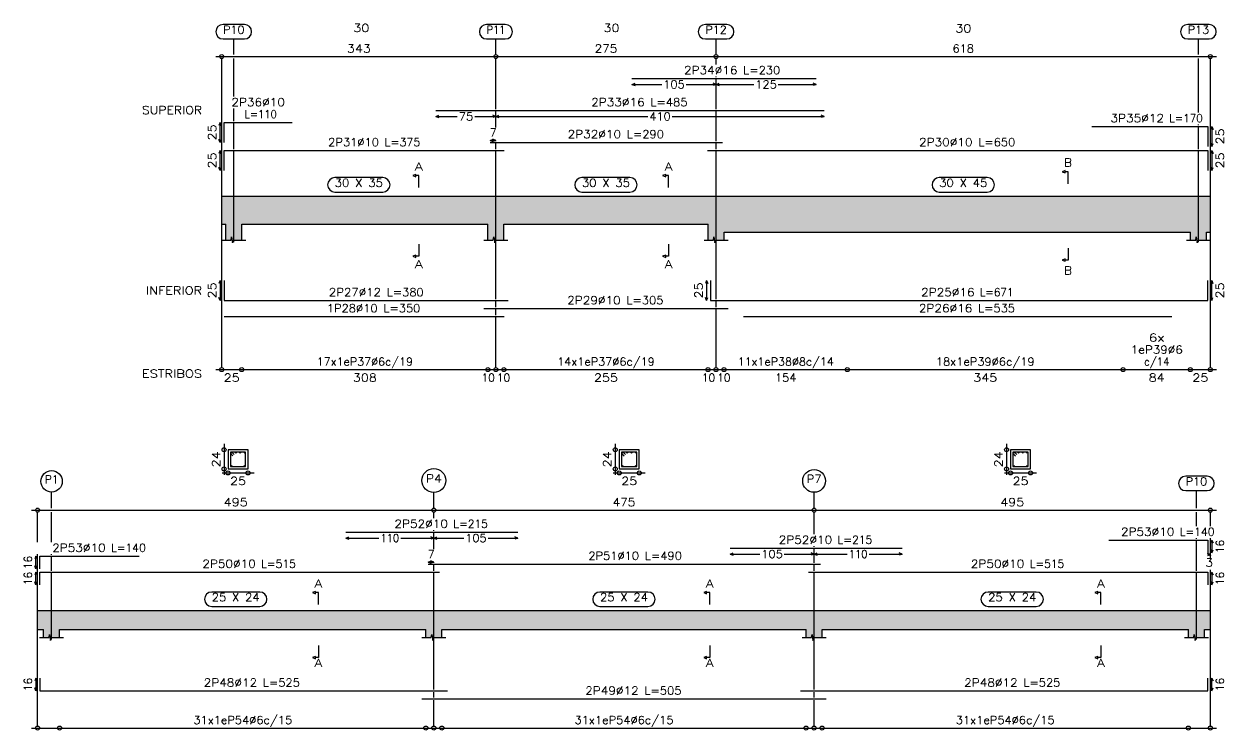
# Model space of a CAD drawing. Extents: x -10870 to 31130, y 27542 to 57242.
# Drawn here: x 5209 to 20199, y 41162 to 49986 of the extents above; entities that cross this region are included whole.
import ezdxf
from ezdxf.enums import TextEntityAlignment as Align

# ---------------------------------------------------------------- set-up
doc = ezdxf.new("R2010")
doc.units = 0
doc.header["$MEASUREMENT"] = 0
doc.linetypes.add('CYPELINEA', pattern=[0])
doc.layers.get('0').update_dxf_attribs({"linetype": 'CONTINUOUS'})
for name, color, linetype in [('ARM_DENTRO_VIGA', 5, 'CYPELINEA'), ('ARM_ESTRIBOS', 2, 'CYPELINEA'), ('ARM_LONGITUDES', 2, 'CYPELINEA'), ('ARM_TEXTOS', 2, 'CYPELINEA'), ('COT_ARM', 2, 'CYPELINEA'), ('COT_COTAS', 1, 'CYPELINEA'), ('COT_EST', 1, 'CYPELINEA'), ('COT_LIN_APOYOS', 2, 'CYPELINEA'), ('COT_LIN_AUX_COTA', 2, 'CYPELINEA'), ('REF_ESCALA', 2, 'CYPELINEA'), ('REF_NOMBRE', 2, 'CYPELINEA'), ('REF_REFERENCIA', 2, 'CYPELINEA'), ('SEC_CONTORNOS', 3, 'CYPELINEA'), ('SEC_DIM_VIGA', 3, 'CYPELINEA'), ('TXT_EST', 2, 'CYPELINEA'), ('TXT_LONG', 2, 'CYPELINEA')]:
    doc.layers.add(name, color=color, linetype=linetype)
doc.styles.get("Standard").update_dxf_attribs({"font": 'simplex.shx'})

msp = doc.modelspace()

# ---------------------------------------------------------------- hatches: boundary and pattern name
at = {"linetype": 'Continuous'}
h = msp.add_hatch(dxfattribs=at)
h.set_pattern_fill('AR-CONC', color=256, scale=50, style=0)
h.set_pattern_definition([(50, (-181.9, 576.65), (358.6301, -31.376), [37.5, -412.5]), (355, (-181.9, 576.65), (-69.3757, 376.096), [30, -330]), (100.4514, (-152, 574.04), (289.2547, 344.7198), [31.87, -350.571]), (46.1842, (-181.9, 676.65), (533.6205, -82.7595), [56.25, -618.75]), (96.6356, (-137.43, 669.76), (467.3314, 487.059), [47.805, -525.8565]), (351.1842, (-181.9, 676.65), (467.331, 487.0593), [45, -495]), (21, (-131.9, 651.65), (298.4535, -201.3094), [37.5, -412.5]), (326, (-131.9, 651.65), (121.6577, 362.575), [30, -330]), (71.4514, (-107.03, 634.88), (420.1113, 161.2652), [31.87, -350.571]), (37.5, (-181.9, 576.65), (6.07993, 166.44693), [0, -326, 0, -335, 0, -331.25]), (7.5, (-181.9, 576.65), (131.53477, 197.20586), [0, -191, 0, -318.5, 0, -126.25]), (327.5, (-293.4, 576.65), (266.91122, -11.27744), [0, -125, 0, -390, 0, -517.5]), (317.5, (-343.4, 576.65), (291.5931, 50.0525), [0, -162.5, 0, -259, 0, -367.5])])
h.paths.add_polyline_path([(7679, 47486), (7729, 47486), (7729, 47286), (7797, 47286), (7803, 47324), (7816, 47249), (7822, 47286), (7829, 47286), (7829, 47836), (7729, 47836), (7679, 47836)])
h.paths.add_polyline_path([(11004, 47486), (11004, 47286), (11072, 47286), (11078, 47324), (11091, 47249), (11097, 47286), (11104, 47286), (11104, 47836), (11004, 47836), (7929, 47836), (7829, 47836), (7829, 47286), (7929, 47286), (7929, 47486)])
h.paths.add_polyline_path([(13754, 47486), (13754, 47286), (13822, 47286), (13828, 47324), (13840, 47249), (13847, 47286), (13854, 47286), (13854, 47836), (13754, 47836), (11204, 47836), (11104, 47836), (11104, 47286), (11204, 47286), (11204, 47486)])
h.paths.add_polyline_path([(13954, 47836), (13854, 47836), (13854, 47286), (13954, 47286), (13954, 47386), (19779, 47386), (19779, 47286), (19847, 47286), (19853, 47324), (19866, 47249), (19872, 47286), (19879, 47286), (19879, 47836), (19779, 47836)])
h.paths.add_polyline_path([(19879, 47286), (19979, 47286), (19979, 47386), (20029, 47386), (20029, 47836), (19979, 47836), (19879, 47836)])
h = msp.add_hatch(dxfattribs=at)
h.set_pattern_fill('AR-CONC', color=256, scale=50, style=0)
h.set_pattern_definition([(50, (0, 1206.1), (358.63, -31.376), [37.5, -412.5]), (355, (0, 1206.1), (-69.3757, 376.096), [30, -330]), (100.4514, (29.9, 1203.5), (289.2547, 344.7198), [31.87, -350.571]), (46.1842, (0, 1306.1), (533.6205, -82.7595), [56.25, -618.75]), (96.6356, (44.47, 1299.2), (467.3314, 487.059), [47.805, -525.8565]), (351.1842, (0, 1306.1), (467.331, 487.059), [45, -495]), (21, (50, 1281.1), (298.4535, -201.3094), [37.5, -412.5]), (326, (50, 1281.1), (121.6577, 362.575), [30, -330]), (71.4514, (74.87, 1264.33), (420.1113, 161.2652), [31.87, -350.571]), (37.5, (0, 1206.1), (6.07993, 166.44693), [0, -326, 0, -335, 0, -331.25]), (7.5, (0, 1206.1), (131.5348, 197.20586), [0, -191, 0, -318.5, 0, -126.25]), (327.5, (-111.5, 1206.1), (266.9112, -11.27744), [0, -125, 0, -390, 0, -517.5]), (317.5, (-161.5, 1206.1), (291.5931, 50.0525), [0, -162.5, 0, -259, 0, -367.5])])
h.paths.add_polyline_path([(5554, 42657), (5454, 42657), (5379, 42657), (5379, 42417), (5454, 42417), (5454, 42317), (5522, 42317), (5528, 42355), (5540, 42280), (5547, 42317), (5554, 42317)])
h.paths.add_polyline_path([(10229, 42417), (10229, 42317), (10297, 42317), (10303, 42355), (10316, 42280), (10322, 42317), (10329, 42317), (10329, 42657), (10229, 42657), (5654, 42657), (5554, 42657), (5554, 42317), (5654, 42317), (5654, 42417)])
h.paths.add_polyline_path([(14979, 42417), (14979, 42317), (15047, 42317), (15053, 42355), (15065, 42280), (15072, 42317), (15079, 42317), (15079, 42657), (14979, 42657), (10429, 42657), (10329, 42657), (10329, 42317), (10429, 42317), (10429, 42417)])
h.paths.add_polyline_path([(15179, 42657), (15079, 42657), (15079, 42317), (15179, 42317), (15179, 42417), (19754, 42417), (19754, 42317), (19822, 42317), (19828, 42355), (19840, 42280), (19847, 42317), (19854, 42317), (19854, 42657), (19754, 42657)])
h.paths.add_polyline_path([(19854, 42317), (19954, 42317), (19954, 42417), (20029, 42417), (20029, 42657), (19954, 42657), (19854, 42657)])

# ---------------------------------------------------------------- linework, layer by layer
at = {"layer": 'ARM_DENTRO_VIGA'}
for p, q in [((12804, 49306), (15104, 49306)), ((10354, 48906), (15204, 48906)), ((7709, 48756), (8559, 48756)), ((7709, 48506), (7709, 48756)), ((18549, 48706), (19999, 48706)), ((19999, 48706), (19999, 48456)), ((11034, 48506), (13934, 48506)), ((7709, 48406), (11209, 48406)), ((7709, 48156), (7709, 48406)), ((13749, 48406), (19999, 48406)), ((19999, 48406), (19999, 48156)), ((7709, 46781), (7709, 46531)), ((13787, 46781), (13787, 46531)), ((19997, 46531), (19997, 46781)), ((7709, 46531), (11259, 46531)), ((13787, 46531), (19997, 46531)), ((7709, 46331), (11209, 46331)), ((10954, 46431), (14004, 46431)), ((14197, 46331), (19547, 46331)), ((7791, 44629), (7806, 44629)), ((7799, 44636), (7799, 44621)), ((7848, 44629), (7863, 44629)), ((7856, 44636), (7856, 44621)), ((7902, 44629), (7917, 44629)), ((7910, 44636), (7910, 44621)), ((7959, 44629), (7974, 44629)), ((7967, 44636), (7967, 44621)), ((12679, 44629), (12694, 44629)), ((12686, 44636), (12686, 44621)), ((12736, 44629), (12751, 44629)), ((12743, 44636), (12743, 44621)), ((12790, 44629), (12805, 44629)), ((12797, 44636), (12797, 44621)), ((12847, 44629), (12862, 44629)), ((12854, 44636), (12854, 44621)), ((17566, 44629), (17581, 44629)), ((17574, 44636), (17574, 44621)), ((17623, 44629), (17638, 44629)), ((17631, 44636), (17631, 44621)), ((17677, 44629), (17692, 44629)), ((17685, 44636), (17685, 44621)), ((17734, 44629), (17749, 44629)), ((17742, 44636), (17742, 44621)), ((7791, 44461), (7809, 44461)), ((7800, 44470), (7800, 44452)), ((7957, 44461), (7975, 44461)), ((7966, 44470), (7966, 44452)), ((12678, 44461), (12696, 44461)), ((12687, 44470), (12687, 44452)), ((12844, 44461), (12862, 44461)), ((12853, 44470), (12853, 44452)), ((17566, 44461), (17584, 44461)), ((17575, 44470), (17575, 44452)), ((17732, 44461), (17750, 44461)), ((17741, 44470), (17741, 44452)), ((9229, 43637), (11379, 43637)), ((18759, 43537), (19999, 43537)), ((19999, 43537), (19999, 43377)), ((5409, 43337), (6649, 43337)), ((5409, 43177), (5409, 43337)), ((14029, 43437), (16179, 43437)), ((10259, 43237), (15159, 43237)), ((5409, 43137), (10399, 43137)), ((5409, 42977), (5409, 43137)), ((15009, 43137), (19999, 43137)), ((19999, 43137), (19999, 42977)), ((5409, 41812), (5409, 41652)), ((19999, 41652), (19999, 41812)), ((5409, 41652), (10499, 41652)), ((10179, 41552), (15229, 41552)), ((14909, 41652), (19999, 41652))]:
    msp.add_line(p, q, dxfattribs=at)
for centre, radius in [((7799, 44629), 5), ((7856, 44629), 5), ((7910, 44629), 5), ((7967, 44629), 5), ((12686, 44629), 5), ((12743, 44629), 5), ((12797, 44629), 5), ((12854, 44629), 5), ((17574, 44629), 5), ((17631, 44629), 5), ((17685, 44629), 5), ((17742, 44629), 5), ((7800, 44461), 6), ((7966, 44461), 6), ((12687, 44461), 6), ((12853, 44461), 6), ((17575, 44461), 6), ((17741, 44461), 6)]:
    msp.add_circle(centre, radius, dxfattribs=at)
at = {"layer": 'ARM_ESTRIBOS'}
for p, q in [((7788, 44635), (7788, 44617)), ((7978, 44635), (7788, 44635)), ((7806, 44635), (7788, 44635)), ((7788, 44635), (7788, 44455)), ((7788, 44617), (7818, 44587)), ((7836, 44605), (7806, 44635)), ((7978, 44455), (7978, 44635)), ((12675, 44635), (12675, 44455)), ((12693, 44635), (12675, 44635)), ((12865, 44635), (12675, 44635)), ((12675, 44635), (12675, 44617)), ((12675, 44617), (12705, 44587)), ((12723, 44605), (12693, 44635)), ((12865, 44455), (12865, 44635)), ((17563, 44635), (17563, 44455)), ((17581, 44635), (17563, 44635)), ((17753, 44635), (17563, 44635)), ((17563, 44635), (17563, 44617)), ((17563, 44617), (17593, 44587)), ((17611, 44605), (17581, 44635)), ((17753, 44455), (17753, 44635)), ((7788, 44455), (7978, 44455)), ((12675, 44455), (12865, 44455)), ((17563, 44455), (17753, 44455))]:
    msp.add_line(p, q, dxfattribs=at)
at = {"layer": 'ARM_LONGITUDES'}
for p, q in [((7659, 48756), (7644, 48719)), ((7659, 48506), (7659, 48756)), ((7659, 48756), (7674, 48719)), ((20049, 48706), (20034, 48669)), ((20049, 48706), (20049, 48456)), ((20049, 48706), (20064, 48669)), ((7659, 48506), (7644, 48544)), ((7659, 48506), (7674, 48544)), ((20049, 48456), (20034, 48494)), ((20049, 48456), (20064, 48494)), ((7659, 48406), (7644, 48369)), ((7659, 48406), (7674, 48369)), ((7659, 48156), (7659, 48406)), ((20049, 48406), (20034, 48369)), ((20049, 48406), (20064, 48369)), ((20049, 48406), (20049, 48156)), ((7659, 48156), (7644, 48194)), ((7659, 48156), (7674, 48194)), ((20049, 48156), (20034, 48194)), ((20049, 48156), (20064, 48194)), ((7659, 46781), (7644, 46744)), ((7659, 46781), (7674, 46744)), ((7659, 46781), (7659, 46531)), ((13737, 46781), (13722, 46744)), ((13737, 46781), (13752, 46744)), ((13737, 46781), (13737, 46531)), ((20047, 46781), (20032, 46744)), ((20047, 46781), (20062, 46744)), ((20047, 46531), (20047, 46781)), ((7659, 46531), (7644, 46569)), ((7659, 46531), (7674, 46569)), ((13737, 46531), (13722, 46569)), ((13737, 46531), (13752, 46569)), ((20047, 46531), (20032, 46569)), ((20047, 46531), (20062, 46569)), ((20049, 43537), (20034, 43500)), ((20049, 43537), (20049, 43377)), ((20049, 43537), (20064, 43500)), ((5359, 43337), (5344, 43300)), ((5359, 43177), (5359, 43337)), ((5359, 43337), (5374, 43300)), ((20049, 43377), (20034, 43415)), ((20049, 43377), (20064, 43415)), ((5359, 43177), (5344, 43215)), ((5359, 43177), (5374, 43215)), ((5359, 43137), (5344, 43100)), ((5359, 42977), (5359, 43137)), ((5359, 43137), (5374, 43100)), ((20049, 43137), (20034, 43100)), ((20049, 43137), (20049, 42977)), ((20049, 43137), (20064, 43100)), ((5359, 42977), (5344, 43015)), ((5359, 42977), (5374, 43015)), ((20049, 42977), (20034, 43015)), ((20049, 42977), (20064, 43015)), ((5359, 41812), (5344, 41775)), ((5359, 41652), (5344, 41690)), ((5359, 41812), (5359, 41652)), ((5359, 41812), (5374, 41775)), ((5359, 41652), (5374, 41690)), ((20049, 41812), (20034, 41775)), ((20049, 41652), (20034, 41690)), ((20049, 41652), (20049, 41812)), ((20049, 41812), (20064, 41775)), ((20049, 41652), (20064, 41690))]:
    msp.add_line(p, q, dxfattribs=at)
at = {"layer": 'COT_ARM'}
for p, q in [((12804, 49231), (12842, 49246)), ((12804, 49231), (12842, 49216)), ((12804, 49231), (13177, 49231)), ((13481, 49231), (13854, 49231)), ((13854, 49231), (13817, 49246)), ((13854, 49231), (13817, 49216)), ((13854, 49231), (13892, 49246)), ((13854, 49231), (14327, 49231)), ((13854, 49231), (13892, 49216)), ((14631, 49231), (15104, 49231)), ((15104, 49231), (15067, 49246)), ((15104, 49231), (15067, 49216)), ((10354, 48831), (10392, 48846)), ((10354, 48831), (10392, 48816)), ((10354, 48831), (10619, 48831)), ((10840, 48831), (11104, 48831)), ((11104, 48831), (11067, 48846)), ((11104, 48831), (11067, 48816)), ((11104, 48831), (11142, 48846)), ((11104, 48831), (13002, 48831)), ((11104, 48831), (11142, 48816)), ((13306, 48831), (15204, 48831)), ((15204, 48831), (15167, 48846)), ((15204, 48831), (15167, 48816)), ((11034, 48531), (11072, 48546)), ((11034, 48531), (11104, 48531)), ((11034, 48531), (11072, 48516)), ((11104, 48531), (11067, 48546)), ((11104, 48531), (11067, 48516)), ((9229, 43562), (9267, 43577)), ((9229, 43562), (9267, 43547)), ((9229, 43562), (9644, 43562)), ((9915, 43562), (10329, 43562)), ((10329, 43562), (10292, 43577)), ((10329, 43562), (10292, 43547)), ((10329, 43562), (10367, 43577)), ((10329, 43562), (10367, 43547)), ((10329, 43562), (10702, 43562)), ((11006, 43562), (11379, 43562)), ((11379, 43562), (11342, 43577)), ((11379, 43562), (11342, 43547)), ((14029, 43362), (14067, 43377)), ((14029, 43362), (14402, 43362)), ((14029, 43362), (14067, 43347)), ((14706, 43362), (15079, 43362)), ((15079, 43362), (15042, 43377)), ((15079, 43362), (15042, 43347)), ((15079, 43362), (15117, 43377)), ((15079, 43362), (15494, 43362)), ((15079, 43362), (15117, 43347)), ((15765, 43362), (16179, 43362)), ((16179, 43362), (16142, 43377)), ((16179, 43362), (16142, 43347)), ((20029, 43355), (19992, 43370)), ((20029, 43355), (19992, 43340)), ((19999, 43355), (20036, 43370)), ((19999, 43355), (20029, 43355)), ((19999, 43355), (20036, 43340)), ((10259, 43262), (10297, 43277)), ((10259, 43262), (10329, 43262)), ((10259, 43262), (10297, 43247)), ((10329, 43262), (10292, 43277)), ((10329, 43262), (10292, 43247))]:
    msp.add_line(p, q, dxfattribs=at)
at = {"layer": 'COT_COTAS'}
for p, q in [((7604, 49579), (11104, 49579)), ((11104, 49579), (13854, 49579)), ((13854, 49579), (20104, 49579)), ((5304, 43910), (10329, 43910)), ((10329, 43910), (15079, 43910)), ((15079, 43910), (20104, 43910))]:
    msp.add_line(p, q, dxfattribs=at)
for centre in [(7679, 49579), (11104, 49579), (13854, 49579), (20029, 49579), (5379, 43910), (10329, 43910), (15079, 43910), (20029, 43910)]:
    msp.add_circle(centre, 25, dxfattribs=at)
at = {"layer": 'COT_EST'}
for p, q in [((7604, 45666), (7929, 45666)), ((7929, 45666), (11004, 45666)), ((11004, 45666), (11104, 45666)), ((11104, 45666), (11204, 45666)), ((11204, 45666), (13754, 45666)), ((13754, 45666), (13854, 45666)), ((13854, 45666), (13954, 45666)), ((13954, 45666), (15494, 45666)), ((15494, 45666), (18939, 45666)), ((18939, 45666), (19779, 45666)), ((19779, 45666), (20104, 45666)), ((5304, 41187), (5654, 41187)), ((5654, 41187), (10229, 41187)), ((10229, 41187), (10329, 41187)), ((10329, 41187), (10429, 41187)), ((10429, 41187), (14979, 41187)), ((14979, 41187), (15079, 41187)), ((15079, 41187), (15179, 41187)), ((15179, 41187), (19754, 41187)), ((19754, 41187), (20104, 41187))]:
    msp.add_line(p, q, dxfattribs=at)
for centre in [(7679, 45666), (7929, 45666), (11004, 45666), (11104, 45666), (11204, 45666), (13754, 45666), (13854, 45666), (13954, 45666), (15494, 45666), (18939, 45666), (19779, 45666), (20029, 45666), (5379, 41187), (5654, 41187), (10229, 41187), (10329, 41187), (10429, 41187), (14979, 41187), (15079, 41187), (15179, 41187), (19754, 41187), (20029, 41187)]:
    msp.add_circle(centre, 25, dxfattribs=at)
at = {"layer": 'COT_LIN_APOYOS'}
for p, q in [((7679, 49479), (7679, 49554)), ((7679, 48066), (7679, 49479)), ((11104, 49479), (11104, 49554)), ((11104, 48921), (11104, 49479)), ((13854, 49479), (13854, 49554)), ((20029, 49479), (20029, 49554)), ((20029, 48066), (20029, 49479)), ((13854, 49321), (13854, 49329)), ((13854, 49239), (13854, 49291)), ((13854, 48921), (13854, 49224)), ((11104, 48839), (11104, 48891)), ((13854, 48839), (13854, 48891)), ((11104, 48691), (11104, 48824)), ((13854, 48521), (13854, 48824)), ((11104, 48521), (11104, 48524)), ((11104, 48421), (11104, 48491)), ((13854, 48421), (13854, 48491)), ((11104, 48066), (11104, 48391)), ((13854, 48066), (13854, 48391)), ((7679, 46796), (7679, 48066)), ((11104, 46796), (11104, 48066)), ((13854, 46796), (13854, 48066)), ((20029, 46796), (20029, 48066)), ((7679, 46116), (7679, 46796)), ((11104, 46546), (11104, 46796)), ((13854, 46546), (13854, 46796)), ((20029, 46116), (20029, 46796)), ((11104, 46446), (11104, 46516)), ((13854, 46446), (13854, 46516)), ((11104, 46346), (11104, 46416)), ((13854, 46116), (13854, 46416)), ((11104, 46116), (11104, 46316)), ((7679, 45691), (7679, 46116)), ((11104, 45691), (11104, 46116)), ((13854, 45691), (13854, 46116)), ((20029, 45691), (20029, 46116)), ((5379, 43810), (5379, 43885)), ((5379, 43510), (5379, 43810)), ((10329, 43810), (10329, 43885)), ((15079, 43810), (15079, 43885)), ((15079, 43610), (15079, 43810)), ((20029, 43810), (20029, 43885)), ((20029, 43710), (20029, 43810)), ((10329, 43652), (10329, 43660)), ((10329, 43570), (10329, 43622)), ((10329, 43422), (10329, 43555)), ((20029, 43362), (20029, 43560)), ((5379, 42887), (5379, 43360)), ((15079, 43452), (15079, 43460)), ((15079, 43370), (15079, 43422)), ((15079, 43252), (15079, 43355)), ((20029, 43315), (20029, 43347)), ((10329, 43252), (10329, 43255)), ((10329, 43152), (10329, 43222)), ((15079, 43152), (15079, 43222)), ((10329, 42887), (10329, 43122)), ((15079, 42887), (15079, 43122)), ((20029, 42887), (20029, 43165)), ((5379, 41827), (5379, 42887)), ((10329, 41827), (10329, 42887)), ((15079, 41827), (15079, 42887)), ((20029, 41827), (20029, 42887)), ((5379, 41337), (5379, 41827)), ((10329, 41667), (10329, 41827)), ((15079, 41667), (15079, 41827)), ((20029, 41337), (20029, 41827)), ((10329, 41567), (10329, 41637)), ((10329, 41337), (10329, 41537)), ((15079, 41567), (15079, 41637)), ((15079, 41337), (15079, 41537)), ((5379, 41212), (5379, 41337)), ((10329, 41212), (10329, 41337)), ((15079, 41212), (15079, 41337)), ((20029, 41212), (20029, 41337))]:
    msp.add_line(p, q, dxfattribs=at)
at = {"layer": 'COT_LIN_AUX_COTA'}
for p, q in [((7829, 49749), (7829, 49799)), ((11104, 49749), (11104, 49799)), ((13854, 49749), (13854, 49799)), ((19879, 49749), (19879, 49799)), ((7829, 49604), (7829, 49749)), ((11104, 49604), (11104, 49749)), ((13854, 49604), (13854, 49749)), ((19879, 49604), (19879, 49749)), ((7829, 49479), (7829, 49554)), ((7829, 49079), (7829, 49479)), ((19879, 49479), (19879, 49554)), ((19879, 48879), (19879, 49479)), ((7829, 48771), (7829, 48929)), ((7829, 48421), (7829, 48741)), ((19879, 48721), (19879, 48729)), ((19879, 48421), (19879, 48691)), ((7829, 48066), (7829, 48391)), ((19879, 48066), (19879, 48391)), ((7829, 47261), (7829, 48066)), ((19879, 47261), (19879, 48066)), ((5554, 44080), (5554, 44136)), ((5554, 43935), (5554, 44080)), ((10329, 44080), (10329, 44130)), ((10329, 43935), (10329, 44080)), ((15079, 44080), (15079, 44133)), ((15079, 43935), (15079, 44080)), ((19854, 44080), (19854, 44154)), ((19854, 43935), (19854, 44080)), ((5554, 43810), (5554, 43885)), ((5554, 43510), (5554, 43810)), ((19854, 43810), (19854, 43885)), ((19854, 43710), (19854, 43810)), ((19854, 43552), (19854, 43560)), ((19854, 43152), (19854, 43522)), ((5554, 43352), (5554, 43360)), ((5554, 43152), (5554, 43322)), ((5554, 42887), (5554, 43122)), ((19854, 42887), (19854, 43122)), ((5554, 42292), (5554, 42887)), ((19854, 42292), (19854, 42887))]:
    msp.add_line(p, q, dxfattribs=at)
at = {"layer": 'REF_NOMBRE'}
for p, q in [((18214, 48154), (18176, 48139)), ((18176, 48139), (18214, 48124)), ((18214, 48139), (18214, 48154)), ((18214, 48124), (18214, 48139)), ((18251, 48139), (18214, 48139)), ((18251, 47989), (18251, 48139)), ((10105, 48106), (10067, 48091)), ((10067, 48091), (10105, 48076)), ((10105, 48091), (10105, 48106)), ((10105, 48076), (10105, 48091)), ((10142, 48091), (10105, 48091)), ((10142, 47941), (10142, 48091)), ((13225, 48106), (13187, 48091)), ((13187, 48091), (13225, 48076)), ((13225, 48091), (13225, 48106)), ((13262, 48091), (13225, 48091)), ((13225, 48076), (13225, 48091)), ((13262, 47941), (13262, 48091)), ((10142, 47233), (10142, 47083)), ((13262, 47233), (13262, 47083)), ((10105, 47098), (10067, 47083)), ((10067, 47083), (10105, 47068)), ((10105, 47083), (10105, 47098)), ((10105, 47068), (10105, 47083)), ((10142, 47083), (10105, 47083)), ((13225, 47098), (13187, 47083)), ((13187, 47083), (13225, 47068)), ((13225, 47083), (13225, 47098)), ((13262, 47083), (13225, 47083)), ((13225, 47068), (13225, 47083)), ((18251, 47186), (18251, 47036)), ((18214, 47051), (18176, 47036)), ((18176, 47036), (18214, 47021)), ((18214, 47036), (18214, 47051)), ((18214, 47021), (18214, 47036)), ((18251, 47036), (18214, 47036)), ((8850, 42895), (8812, 42880)), ((8812, 42880), (8850, 42865)), ((8850, 42880), (8850, 42895)), ((8850, 42865), (8850, 42880)), ((8887, 42880), (8850, 42880)), ((8887, 42730), (8887, 42880)), ((13737, 42895), (13700, 42880)), ((13700, 42880), (13737, 42865)), ((13737, 42880), (13737, 42895)), ((13737, 42865), (13737, 42880)), ((13775, 42880), (13737, 42880)), ((13775, 42730), (13775, 42880)), ((18625, 42895), (18587, 42880)), ((18587, 42880), (18625, 42865)), ((18625, 42880), (18625, 42895)), ((18625, 42865), (18625, 42880)), ((18662, 42880), (18625, 42880)), ((18662, 42730), (18662, 42880)), ((8887, 42217), (8887, 42067)), ((13775, 42217), (13775, 42067)), ((18662, 42217), (18662, 42067)), ((8850, 42082), (8812, 42067)), ((8812, 42067), (8850, 42052)), ((8850, 42067), (8850, 42082)), ((8850, 42052), (8850, 42067)), ((8887, 42067), (8850, 42067)), ((13737, 42082), (13700, 42067)), ((13700, 42067), (13737, 42052)), ((13737, 42067), (13737, 42082)), ((13737, 42052), (13737, 42067)), ((13775, 42067), (13737, 42067)), ((18625, 42082), (18587, 42067)), ((18587, 42067), (18625, 42052)), ((18625, 42067), (18625, 42082)), ((18625, 42052), (18625, 42067)), ((18662, 42067), (18625, 42067))]:
    msp.add_line(p, q, dxfattribs=at)
at = {"layer": 'REF_REFERENCIA'}
for p, q in [((7963, 49979), (7696, 49979)), ((11221, 49979), (10988, 49979)), ((13988, 49979), (13721, 49979)), ((20013, 49979), (19746, 49979)), ((7696, 49799), (7963, 49799)), ((10988, 49799), (11221, 49799)), ((13721, 49799), (13988, 49799)), ((19746, 49799), (20013, 49799)), ((9692, 48066), (9092, 48066)), ((12779, 48066), (12179, 48066)), ((17242, 48066), (16642, 48066)), ((9092, 47886), (9692, 47886)), ((12179, 47886), (12779, 47886)), ((16642, 47886), (17242, 47886)), ((19988, 44334), (19721, 44334)), ((19721, 44154), (19988, 44154)), ((8154, 42887), (7554, 42887)), ((13004, 42887), (12404, 42887)), ((17854, 42887), (17254, 42887)), ((7554, 42707), (8154, 42707)), ((12404, 42707), (13004, 42707)), ((17254, 42707), (17854, 42707))]:
    msp.add_line(p, q, dxfattribs=at)
for centre, radius in [((5554, 44270), 134), ((10329, 44280), 150), ((15079, 44275), 142)]:
    msp.add_circle(centre, radius, dxfattribs=at)
for centre, start, end in [((7696, 49889), 90, 270), ((7963, 49889), 270, 90), ((10988, 49889), 90, 270), ((11221, 49889), 270, 90), ((13721, 49889), 90, 270), ((13988, 49889), 270, 90), ((19746, 49889), 90, 270), ((20013, 49889), 270, 90), ((9092, 47976), 90, 270), ((9692, 47976), 270, 90), ((12179, 47976), 90, 270), ((12779, 47976), 270, 90), ((16642, 47976), 90, 270), ((17242, 47976), 270, 90), ((19721, 44244), 90, 270), ((19988, 44244), 270, 90), ((7554, 42797), 90, 270), ((8154, 42797), 270, 90), ((12404, 42797), 90, 270), ((13004, 42797), 270, 90), ((17254, 42797), 90, 270), ((17854, 42797), 270, 90)]:
    msp.add_arc(centre, 90, start, end, dxfattribs=at)
at = {"layer": 'SEC_CONTORNOS'}
for p, q in [((7679, 47486), (7679, 47836)), ((7679, 47836), (7729, 47836)), ((7729, 47836), (7929, 47836)), ((7729, 47836), (7929, 47836)), ((7929, 47836), (11004, 47836)), ((11004, 47836), (11104, 47836)), ((11004, 47836), (11104, 47836)), ((11104, 47836), (11204, 47836)), ((11104, 47836), (11204, 47836)), ((11204, 47836), (13754, 47836)), ((13754, 47836), (13854, 47836)), ((13754, 47836), (13854, 47836)), ((13854, 47836), (13954, 47836)), ((13854, 47836), (13954, 47836)), ((13954, 47836), (19779, 47836)), ((19779, 47836), (19979, 47836)), ((19779, 47836), (19979, 47836)), ((19979, 47836), (20029, 47836)), ((20029, 47386), (20029, 47836)), ((7679, 47486), (7729, 47486)), ((7729, 47286), (7729, 47486)), ((7929, 47486), (11004, 47486)), ((7929, 47286), (7929, 47486)), ((11004, 47286), (11004, 47486)), ((11204, 47486), (13754, 47486)), ((11204, 47286), (11204, 47486)), ((13754, 47286), (13754, 47486)), ((13954, 47386), (19779, 47386)), ((13954, 47286), (13954, 47386)), ((19779, 47286), (19779, 47386)), ((19979, 47286), (19979, 47386)), ((19979, 47386), (20029, 47386)), ((7679, 47286), (7797, 47286)), ((7797, 47286), (7803, 47324)), ((7803, 47324), (7816, 47249)), ((7816, 47249), (7822, 47286)), ((7822, 47286), (7979, 47286)), ((10954, 47286), (11072, 47286)), ((11072, 47286), (11078, 47324)), ((11078, 47324), (11091, 47249)), ((11091, 47249), (11097, 47286)), ((11097, 47286), (11254, 47286)), ((13704, 47286), (13822, 47286)), ((13822, 47286), (13828, 47324)), ((13828, 47324), (13840, 47249)), ((13840, 47249), (13847, 47286)), ((13847, 47286), (14004, 47286)), ((19729, 47286), (19847, 47286)), ((19847, 47286), (19853, 47324)), ((19853, 47324), (19866, 47249)), ((19866, 47249), (19872, 47286)), ((19872, 47286), (20029, 47286)), ((8008, 44665), (7758, 44665)), ((7758, 44665), (7758, 44425)), ((8008, 44425), (8008, 44665)), ((12645, 44665), (12645, 44425)), ((12895, 44665), (12645, 44665)), ((12895, 44425), (12895, 44665)), ((17533, 44665), (17533, 44425)), ((17783, 44665), (17533, 44665)), ((17783, 44425), (17783, 44665)), ((7758, 44425), (8008, 44425)), ((12645, 44425), (12895, 44425)), ((17533, 44425), (17783, 44425)), ((5379, 42657), (5454, 42657)), ((5379, 42417), (5379, 42657)), ((5454, 42657), (5654, 42657)), ((5454, 42657), (5654, 42657)), ((5654, 42657), (10229, 42657)), ((10229, 42657), (10329, 42657)), ((10229, 42657), (10329, 42657)), ((10329, 42657), (10429, 42657)), ((10329, 42657), (10429, 42657)), ((10429, 42657), (14979, 42657)), ((14979, 42657), (15079, 42657)), ((14979, 42657), (15079, 42657)), ((15079, 42657), (15179, 42657)), ((15079, 42657), (15179, 42657)), ((15179, 42657), (19754, 42657)), ((19754, 42657), (19954, 42657)), ((19754, 42657), (19954, 42657)), ((19954, 42657), (20029, 42657)), ((20029, 42417), (20029, 42657)), ((5379, 42417), (5454, 42417)), ((5404, 42317), (5522, 42317)), ((5454, 42317), (5454, 42417)), ((5522, 42317), (5528, 42355)), ((5528, 42355), (5540, 42280)), ((5540, 42280), (5547, 42317)), ((5547, 42317), (5704, 42317)), ((5654, 42417), (10229, 42417)), ((5654, 42317), (5654, 42417)), ((10179, 42317), (10297, 42317)), ((10229, 42317), (10229, 42417)), ((10297, 42317), (10303, 42355)), ((10303, 42355), (10316, 42280)), ((10316, 42280), (10322, 42317)), ((10322, 42317), (10479, 42317)), ((10429, 42417), (14979, 42417)), ((10429, 42317), (10429, 42417)), ((14929, 42317), (15047, 42317)), ((14979, 42317), (14979, 42417)), ((15047, 42317), (15053, 42355)), ((15053, 42355), (15065, 42280)), ((15065, 42280), (15072, 42317)), ((15072, 42317), (15229, 42317)), ((15179, 42417), (19754, 42417)), ((15179, 42317), (15179, 42417)), ((19704, 42317), (19822, 42317)), ((19754, 42317), (19754, 42417)), ((19822, 42317), (19828, 42355)), ((19828, 42355), (19840, 42280)), ((19840, 42280), (19847, 42317)), ((19847, 42317), (20004, 42317)), ((19954, 42317), (19954, 42417)), ((19954, 42417), (20029, 42417))]:
    msp.add_line(p, q, dxfattribs=at)
at = {"layer": 'SEC_DIM_VIGA'}
for p, q in [((7708, 44740), (7708, 44350)), ((12595, 44740), (12595, 44350)), ((17483, 44740), (17483, 44350)), ((7683, 44375), (8083, 44375)), ((12570, 44375), (12970, 44375)), ((17458, 44375), (17858, 44375))]:
    msp.add_line(p, q, dxfattribs=at)
for centre in [(7708, 44665), (12595, 44665), (17483, 44665), (7708, 44425), (7758, 44375), (8008, 44375), (12595, 44425), (12645, 44375), (12895, 44375), (17483, 44425), (17533, 44375), (17783, 44375)]:
    msp.add_circle(centre, 25, dxfattribs=at)

# ---------------------------------------------------------------- texts
at = {"layer": 'ARM_LONGITUDES'}
for s, width, p, p2 in [('25', 1.235294, (7609, 48531), (7609, 48731)), ('25', 1.235294, (20199, 48481), (20199, 48681)), ('25', 1.235294, (7609, 48181), (7609, 48381)), ('25', 1.235294, (20199, 48181), (20199, 48381)), ('25', 1.235294, (7609, 46556), (7609, 46756)), ('25', 1.235294, (13687, 46556), (13687, 46756)), ('25', 1.235294, (20197, 46556), (20197, 46756)), ('16', 1.20569, (20199, 43374), (20199, 43541)), ('16', 1.20569, (5309, 43174), (5309, 43341)), ('16', 1.20569, (5309, 42974), (5309, 43141)), ('16', 1.20569, (20199, 42974), (20199, 43141)), ('16', 1.20569, (5309, 41649), (5309, 41816)), ('16', 1.20569, (20199, 41649), (20199, 41816))]:
    msp.add_text(s, height=100, rotation=90, dxfattribs=dict(at, width=width)).set_placement(p, p2, align=Align.FIT)
at = {"layer": 'ARM_TEXTOS'}
for s, width, p, p2 in [('2P34%%c16', 1.087523, (13454, 49359), (14122, 49359)), ('2P36%%c10', 1.079077, (7800, 48959), (8468, 48959)), ('2P33%%c16', 1.087523, (12295, 48959), (12963, 48959)), ('3P35%%c12', 1.079158, (18782, 48759), (19450, 48759)), ('2P32%%c10', 1.079158, (12000, 48559), (12668, 48559)), ('2P31%%c10', 1.057833, (9009, 48459), (9643, 48459)), ('2P30%%c10', 1.079158, (16390, 48459), (17058, 48459)), ('2P27%%c12', 1.052181, (9017, 46584), (9668, 46584)), ('2P25%%c16', 1.087523, (16416, 46584), (17084, 46584)), ('1P28%%c10', 1.057833, (8992, 46384), (9627, 46384)), ('2P29%%c10', 1.079158, (11995, 46484), (12663, 46484)), ('2P26%%c16', 1.087523, (16388, 46384), (17056, 46384)), ('2P52%%c10', 1.079158, (9837, 43690), (10505, 43690)), ('2P53%%c10', 1.079158, (18912, 43590), (19580, 43590)), ('2P53%%c10', 1.079158, (5562, 43390), (6230, 43390)), ('2P52%%c10', 1.079158, (14637, 43490), (15305, 43490)), ('2P51%%c10', 1.057833, (12259, 43290), (12893, 43290)), ('2P50%%c10', 1.079158, (7437, 43190), (8105, 43190)), ('2P50%%c10', 1.079158, (17037, 43190), (17705, 43190)), ('2P48%%c12', 1.079158, (7454, 41705), (8122, 41705)), ('2P49%%c12', 1.079158, (12220, 41605), (12888, 41605)), ('2P48%%c12', 1.079158, (16954, 41705), (17622, 41705))]:
    msp.add_text(s, height=100, dxfattribs=dict(at, width=width)).set_placement(p, p2, align=Align.FIT)
at = {"layer": 'COT_ARM'}
for s, width, p, p2 in [('105', 1.1193, (13196, 49181), (13463, 49181)), ('125', 1.1193, (14346, 49181), (14613, 49181)), ('75', 1.133382, (10638, 48781), (10821, 48781)), ('410', 1.1193, (13021, 48781), (13288, 48781)), ('7', 1.2525, (11028, 48581), (11111, 48581)), ('110', 1.065978, (9663, 43512), (9896, 43512)), ('105', 1.1193, (10721, 43512), (10988, 43512)), ('7', 1.2525, (10253, 43312), (10336, 43312)), ('105', 1.1193, (14421, 43312), (14688, 43312)), ('110', 1.065978, (15513, 43312), (15746, 43312)), ('3', 1.5, (19964, 43205), (20064, 43205))]:
    msp.add_text(s, height=100, dxfattribs=dict(at, width=width)).set_placement(p, p2, align=Align.FIT)
at = {"layer": 'COT_COTAS'}
for s, width, p, p2 in [('343', 1.166667, (9242, 49629), (9542, 49629)), ('275', 1.1025, (12338, 49629), (12621, 49629)), ('618', 1.1193, (16809, 49629), (17075, 49629)), ('495', 1.166667, (7704, 43960), (8004, 43960)), ('475', 1.1025, (12563, 43960), (12846, 43960)), ('495', 1.166667, (17404, 43960), (17704, 43960))]:
    msp.add_text(s, height=100, dxfattribs=dict(at, width=width)).set_placement(p, p2, align=Align.FIT)
at = {"layer": 'COT_EST'}
for s, width, p, p2 in [('25', 1.235294, (7704, 45516), (7904, 45516)), ('308', 1.166667, (9317, 45516), (9617, 45516)), ('10', 1.1655, (10925, 45516), (11092, 45516)), ('10', 1.1655, (11117, 45516), (11283, 45516)), ('255', 1.166667, (12329, 45516), (12629, 45516)), ('10', 1.1655, (13675, 45516), (13842, 45516)), ('10', 1.1655, (13867, 45516), (14033, 45516)), ('154', 1.097353, (14591, 45516), (14858, 45516)), ('345', 1.166667, (17067, 45516), (17367, 45516)), ('84', 1.2, (19259, 45516), (19459, 45516)), ('25', 1.235294, (19804, 45516), (20004, 45516))]:
    msp.add_text(s, height=100, dxfattribs=dict(at, width=width)).set_placement(p, p2, align=Align.FIT)
at = {"layer": 'REF_ESCALA'}
for s, width, p, p2 in [('SUPERIOR', 1.073571, (6683, 48860), (7434, 48860)), ('INFERIOR', 1.116023, (6733, 46606), (7434, 46606)), ('ESTRIBOS', 1.103601, (6683, 45566), (7434, 45566))]:
    msp.add_text(s, height=100, dxfattribs=dict(at, width=width)).set_placement(p, p2, align=Align.FIT)
at = {"layer": 'REF_NOMBRE'}
for s, width, p, p2 in [('B', 1.5, (18201, 48204), (18301, 48204)), ('A', 1.3125, (10092, 48156), (10192, 48156)), ('A', 1.3125, (13212, 48156), (13312, 48156)), ('A', 1.3125, (10092, 46933), (10192, 46933)), ('A', 1.3125, (13212, 46933), (13312, 46933)), ('B', 1.5, (18201, 46856), (18301, 46856)), ('A', 1.3125, (8837, 42945), (8937, 42945)), ('A', 1.3125, (13725, 42945), (13825, 42945)), ('A', 1.3125, (18612, 42945), (18712, 42945)), ('A', 1.3125, (8837, 41952), (8937, 41952)), ('A', 1.3125, (13725, 41952), (13825, 41952)), ('A', 1.3125, (18612, 41952), (18712, 41952))]:
    msp.add_text(s, height=100, dxfattribs=dict(at, width=width)).set_placement(p, p2, align=Align.FIT)
at = {"layer": 'REF_REFERENCIA'}
for s, width, p, p2 in [('P10', 1.097353, (7696, 49864), (7963, 49864)), ('P11', 1.1675, (10988, 49864), (11221, 49864)), ('P12', 1.097353, (13721, 49864), (13988, 49864)), ('P13', 1.097353, (19746, 49864), (20013, 49864)), ('30 X 35', 0.954545, (9092, 47951), (9692, 47951)), ('30 X 35', 0.954545, (12179, 47951), (12779, 47951)), ('30 X 45', 0.954545, (16642, 47951), (17242, 47951)), ('P1', 1.344808, (5471, 44245), (5638, 44245)), ('P4', 1.166667, (10229, 44255), (10429, 44255)), ('P7', 1.101, (14988, 44250), (15171, 44250)), ('P10', 1.097353, (19721, 44219), (19988, 44219)), ('25 X 24', 0.947368, (7554, 42772), (8154, 42772)), ('25 X 24', 0.947368, (12404, 42772), (13004, 42772)), ('25 X 24', 0.947368, (17254, 42772), (17854, 42772))]:
    msp.add_text(s, height=100, dxfattribs=dict(at, width=width)).set_placement(p, p2, align=Align.FIT)
at = {"layer": 'SEC_DIM_VIGA', "width": 1.235294}
for s, p, p2 in [('30', (9323, 49886), (9523, 49886)), ('30', (12448, 49886), (12648, 49886)), ('30', (16844, 49881), (17044, 49881)), ('25', (7783, 44225), (7983, 44225)), ('25', (12670, 44225), (12870, 44225)), ('25', (17558, 44225), (17758, 44225))]:
    msp.add_text(s, height=100, dxfattribs=at).set_placement(p, p2, align=Align.FIT)
at = {"layer": 'SEC_DIM_VIGA', "width": 1.2}
for p, p2 in [((7658, 44445), (7658, 44645)), ((12545, 44445), (12545, 44645)), ((17433, 44445), (17433, 44645))]:
    msp.add_text('24', height=100, rotation=90, dxfattribs=at).set_placement(p, p2, align=Align.FIT)
at = {"layer": 'TXT_EST'}
for s, width, p, p2 in [('6x', 1.354839, (19259, 46016), (19459, 46016)), ('1eP39%%c6', 1.077035, (19034, 45866), (19685, 45866)), ('17x1eP37%%c6c/19', 0.985482, (8866, 45716), (10068, 45716)), ('14x1eP37%%c6c/19', 0.999141, (11870, 45716), (13088, 45716)), ('11x1eP38%%c8c/14', 0.993242, (14124, 45716), (15325, 45716)), ('18x1eP39%%c6c/19', 1.01284, (16600, 45716), (17834, 45716)), ('c/14', 0.936127, (19201, 45716), (19518, 45716)), ('31x1eP54%%c6c/15', 1.008858, (7325, 41237), (8559, 41237)), ('31x1eP54%%c6c/15', 1.008858, (12087, 41237), (13322, 41237)), ('31x1eP54%%c6c/15', 1.008858, (16850, 41237), (18084, 41237))]:
    msp.add_text(s, height=100, dxfattribs=dict(at, width=width)).set_placement(p, p2, align=Align.FIT)
at = {"layer": 'TXT_LONG'}
for s, width, p, p2 in [(' L=230', 0.965819, (14122, 49359), (14655, 49359)), (' L=485', 0.965819, (12963, 48959), (13497, 48959)), (' L=110', 0.907083, (7901, 48809), (8368, 48809)), (' L=170', 0.906562, (19450, 48759), (19934, 48759)), (' L=290', 0.965819, (12668, 48559), (13202, 48559)), (' L=375', 0.935043, (9644, 48459), (10160, 48459)), (' L=650', 0.965819, (17058, 48459), (17592, 48459)), (' L=380', 0.965819, (9668, 46584), (10202, 46584)), (' L=671', 0.948925, (17084, 46584), (17568, 46584)), (' L=350', 0.965819, (9627, 46384), (10160, 46384)), (' L=305', 0.965819, (12663, 46484), (13197, 46484)), (' L=535', 0.965819, (17056, 46384), (17589, 46384)), (' L=215', 0.9375, (10505, 43690), (11005, 43690)), (' L=140', 0.9375, (19580, 43590), (20080, 43590)), (' L=140', 0.9375, (6230, 43390), (6730, 43390)), (' L=215', 0.9375, (15305, 43490), (15805, 43490)), (' L=490', 0.965819, (12893, 43290), (13427, 43290)), (' L=515', 0.9375, (8105, 43190), (8605, 43190)), (' L=515', 0.9375, (17705, 43190), (18205, 43190)), (' L=525', 0.965819, (8122, 41705), (8655, 41705)), (' L=505', 0.965819, (12888, 41605), (13422, 41605)), (' L=525', 0.965819, (17622, 41705), (18155, 41705))]:
    msp.add_text(s, height=100, dxfattribs=dict(at, width=width)).set_placement(p, p2, align=Align.FIT)

doc.saveas('drawing.dxf')
